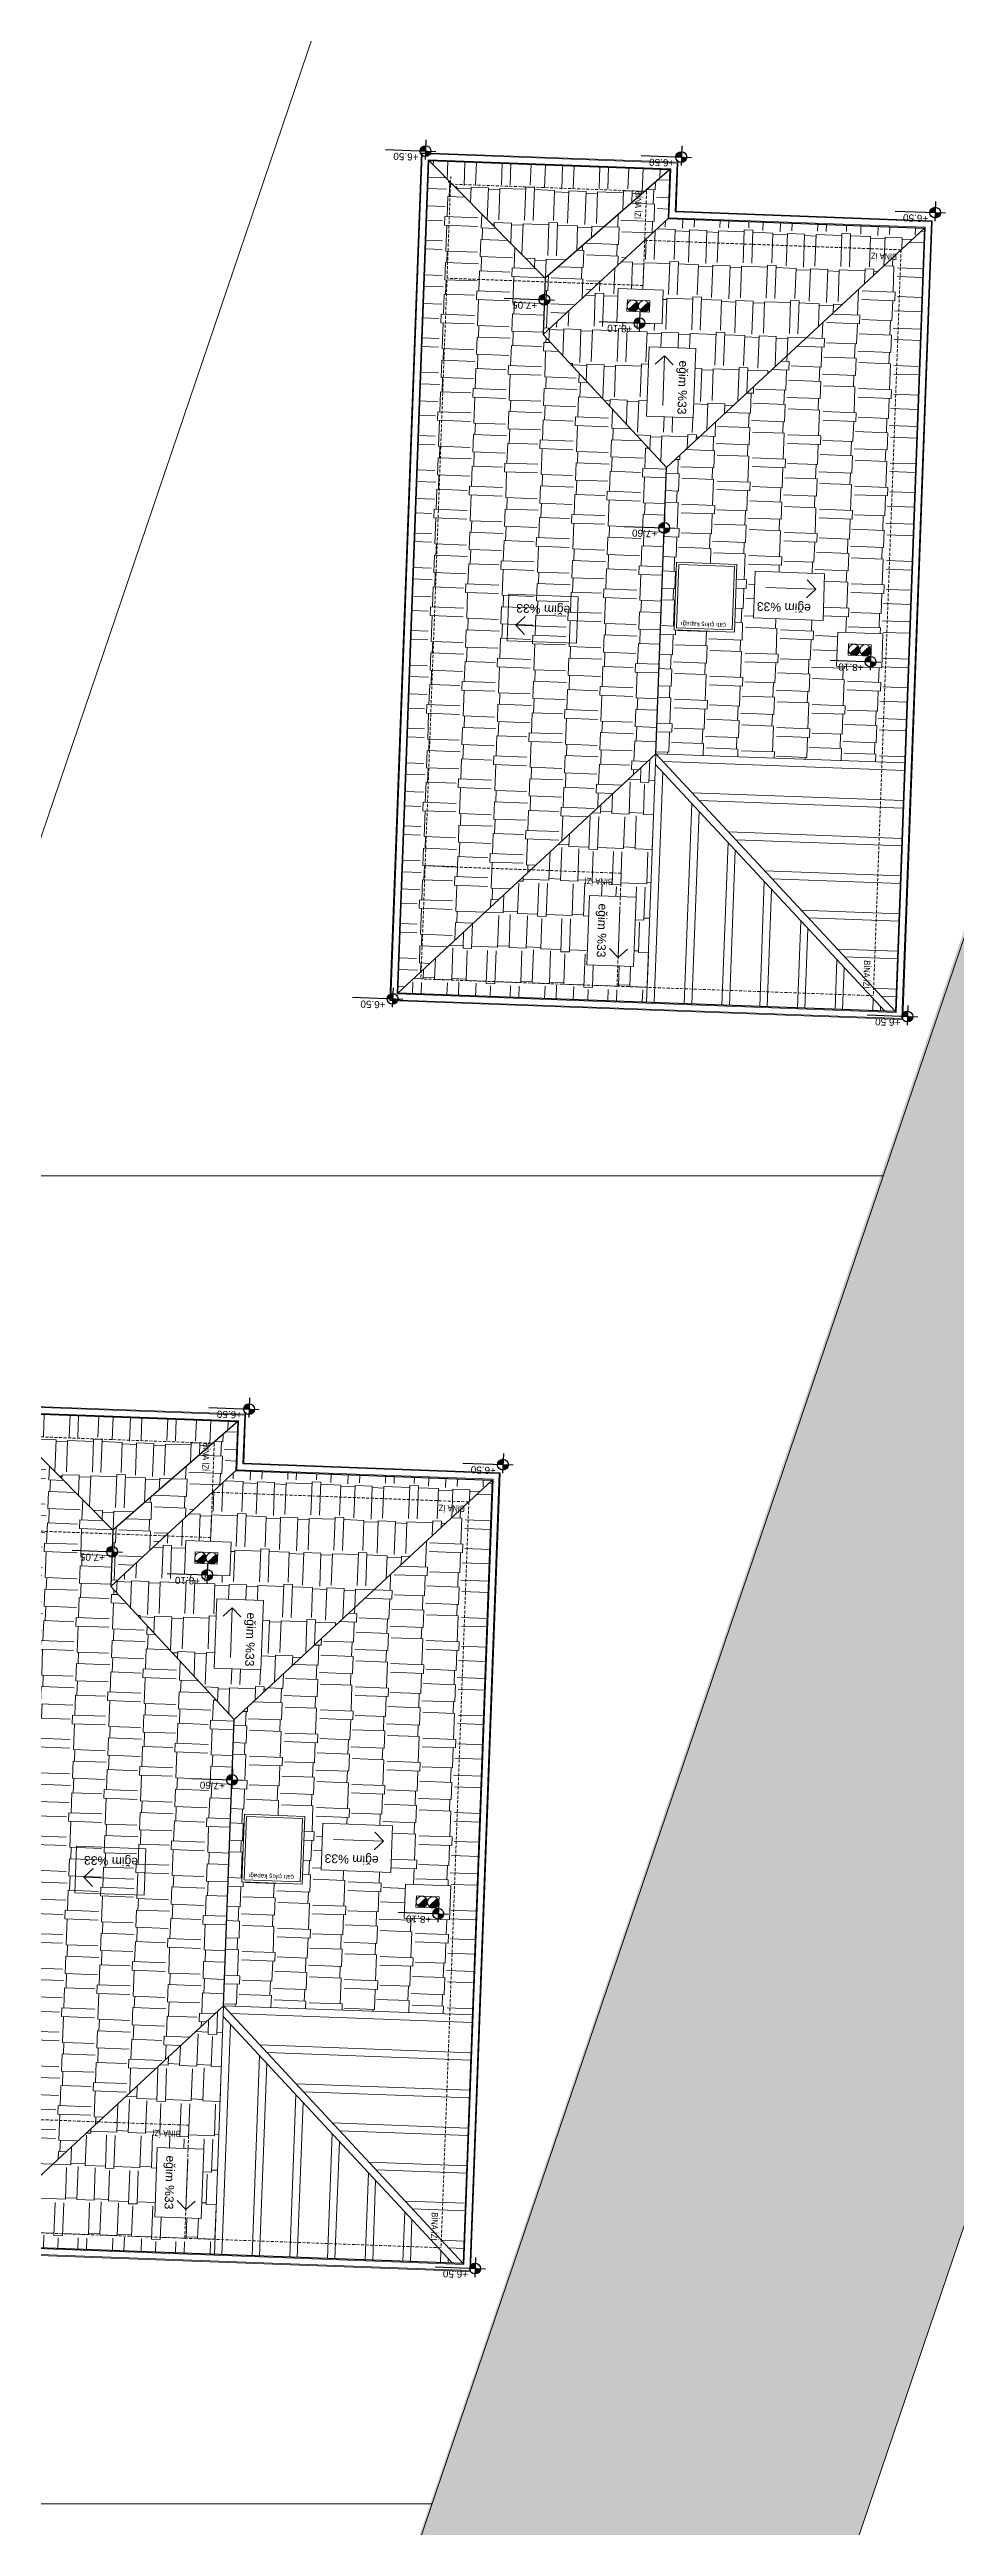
# Model space of a CAD drawing. Header units: centimetres. Extents: x 63871 to 181827, y -95930 to 42199.
# Drawn here: x 172367 to 173567, y -17737 to -14451 of the extents above; entities that cross this region are included whole.
import ezdxf
from ezdxf.enums import TextEntityAlignment as Align

# ---------------------------------------------------------------- set-up
doc = ezdxf.new("R2010")
doc.units = ezdxf.units.CM
doc.linetypes.add('11-021_500-SatisOfisi_220512$0${ Diamond }', pattern=[12, 4, -2, 2, 2, -2])
for name, color, linetype, lineweight in [('A-AREA-IDEN', 7, 'Continuous', 9), ('ARA SINIRLAR', 225, 'Continuous', 15), ('ARM_Pen_No__252', 8, 'Continuous', 18), ('Baca', 82, 'Continuous', 9), ('İz DÜŞÜMÜ', 7, '11-021_500-SatisOfisi_220512$0${ Diamond }', 18), ('OLUK', 222, 'Continuous', 15), ('TARAMA', 251, 'Continuous', 5), ('Çatı', 144, 'Continuous', 30)]:
    doc.layers.add(name, color=color, linetype=linetype, lineweight=lineweight)
doc.layers.add('KOT', color=171, linetype='Continuous')
doc.styles.add('Arial', font='Arial.ttf', dxfattribs={"height": 250})
doc.styles.add('Arial_1', font='Arial.ttf', dxfattribs={"height": 300})
doc.styles.add('MtXpl_Arial_Narrow_1', font='')
doc.styles.get('MtXpl_Arial_Narrow_1').set_extended_font_data('Arial Narrow')
pattern_1 = [(177.87319, (370320.904, 11673.527), (-98.784803, -42.082955), [22.86, -19.05, 26.67, -11.43, 34.29, -15.24]), (177.87319, (370297.99, 11672.47), (-98.784803, -42.082955), [19.05, -72.39, 15.24, -22.86]), (177.87319, (370252.477, 11678.927), (-98.784803, -42.082955), [11.43, -118.11]), (267.87319, (370320.904, 11673.527), (30.6659616, -46.8903553), [43.815, -139.065]), (267.87319, (370298.06, 11674.375), (30.6659616, -46.8903553), [42.8625, -140.0175]), (267.87319, (370279.023, 11675.082), (30.6659616, -46.8903553), [40.005, -142.875]), (267.87319, (370252.477, 11678.927), (30.6659616, -46.8903553), [43.815, -139.065]), (267.87319, (370241.055, 11679.35), (30.6659616, -46.8903553), [43.815, -139.065]), (267.87319, (370206.683, 11677.77), (30.6659616, -46.8903553), [41.91, -140.97])]
pattern_2 = [(87.87319, (370320.904, 11673.527), (-42.082955, 98.784803), [22.86, -19.05, 26.67, -11.43, 34.29, -15.24]), (87.87319, (370319.85, 11696.44), (-42.082955, 98.784803), [19.05, -72.39, 15.24, -22.86]), (87.87319, (370326.304, 11741.953), (-42.082955, 98.784803), [11.43, -118.11]), (177.87319, (370320.904, 11673.527), (-46.8903553, -30.6659616), [43.815, -139.065]), (177.87319, (370321.752, 11696.37), (-46.8903553, -30.6659616), [42.8625, -140.0175]), (177.87319, (370322.46, 11715.408), (-46.8903553, -30.6659616), [40.005, -142.875]), (177.87319, (370326.304, 11741.953), (-46.8903553, -30.6659616), [43.815, -139.065]), (177.87319, (370326.73, 11753.375), (-46.8903553, -30.6659616), [43.815, -139.065]), (177.87319, (370325.146, 11787.748), (-46.8903553, -30.6659616), [41.91, -140.97])]
pattern_3 = [(177.87319, (370893.793, 13334.107), (-98.784803, -42.082955), [22.86, -19.05, 26.67, -11.43, 34.29, -15.24]), (177.87319, (370870.878, 13333.05), (-98.784803, -42.082955), [19.05, -72.39, 15.24, -22.86]), (177.87319, (370825.366, 13339.51), (-98.784803, -42.082955), [11.43, -118.11]), (267.87319, (370893.793, 13334.107), (30.6659616, -46.8903553), [43.815, -139.065]), (267.87319, (370870.948, 13334.956), (30.6659616, -46.8903553), [42.8625, -140.0175]), (267.87319, (370851.91, 13335.662), (30.6659616, -46.8903553), [40.005, -142.875]), (267.87319, (370825.366, 13339.508), (30.6659616, -46.8903553), [43.815, -139.065]), (267.87319, (370813.944, 13339.932), (30.6659616, -46.8903553), [43.815, -139.065]), (267.87319, (370779.57, 13338.35), (30.6659616, -46.8903553), [41.91, -140.97])]
pattern_4 = [(87.87319, (370893.793, 13334.107), (-42.082955, 98.784803), [22.86, -19.05, 26.67, -11.43, 34.29, -15.24]), (87.87319, (370892.737, 13357.02), (-42.082955, 98.784803), [19.05, -72.39, 15.24, -22.86]), (87.87319, (370899.193, 13402.534), (-42.082955, 98.784803), [11.43, -118.11]), (177.87319, (370893.793, 13334.107), (-46.8903553, -30.6659616), [43.815, -139.065]), (177.87319, (370894.64, 13356.95), (-46.8903553, -30.6659616), [42.8625, -140.0175]), (177.87319, (370895.348, 13375.988), (-46.8903553, -30.6659616), [40.005, -142.875]), (177.87319, (370899.193, 13402.534), (-46.8903553, -30.6659616), [43.815, -139.065]), (177.87319, (370899.617, 13413.956), (-46.8903553, -30.6659616), [43.815, -139.065]), (177.87319, (370898.034, 13448.33), (-46.8903553, -30.6659616), [41.91, -140.97])]

# ---------------------------------------------------------------- blocks, each defined once
blk = doc.blocks.new('afadfa')
at = {"layer": 'Baca'}
h = blk.add_hatch(color=0, dxfattribs=at)
h.dxf.hatch_style = 1
h.paths.add_polyline_path([(525548.6, 4261233.8, 0.670516), (525535.8, 4261228.6, 0.199315), (525538, 4261223.2)])
h = blk.add_hatch(color=0, dxfattribs=at)
h.dxf.hatch_style = 1
h.paths.add_polyline_path([(525563.7, 4261233.8, 0.675614), (525550.8, 4261228.6, 0.202965), (525553, 4261223.2)])
for p, q in [((525538, 4261223.2), (525548.6, 4261233.8)), ((525553, 4261223.2), (525563.7, 4261233.8))]:
    blk.add_line(p, q, dxfattribs=at)
blk.add_lwpolyline([(525535.8, 4261236.1), (525565.8, 4261236), (525565.8, 4261221), (525535.8, 4261221.1)], close=True, dxfattribs=at)
for centre in [(525543.3, 4261228.6), (525558.3, 4261228.6)]:
    blk.add_circle(centre, 7.5, dxfattribs=at)

msp = doc.modelspace()

# ---------------------------------------------------------------- hatches: boundary and pattern name
at = {"layer": 'ARM_Pen_No__252'}
h = msp.add_hatch(dxfattribs=at)
h.set_pattern_fill('AR-HBONE', color=256, scale=0.51)
h.set_pattern_definition([(45, (0, -50000), (0, 73.27889), [155.448, -51.816]), (135, (36.64, -49963.36), (7e-15, 73.27889), [155.448, -51.816])])
h.paths.add_polyline_path([(175831.7, -22792.7), (175698, -25837), (170756.8, -25732.5), (171754.5, -22792.7)], flags=16)
h.paths.add_polyline_path([(172826.5, -19554.1), (175594.7, -11397.4), (175086.1, -11173.9), (170154.1, -25719.7), (167433.7, -25662.2), (167268.2, -26108.9), (178575.2, -26347.5), (178595, -25898.2), (176249, -25848.6), (176859.4, -11953.3), (176318.3, -11715.5), (176016.1, -19117.2), (175993.1, -19117.2), (175975.4, -19521.1)])
h.paths.add_polyline_path([(175975.4, -19521.1), (172826.5, -19554.1), (171829.1, -22492.9), (175844.9, -22492.9)])

# ---------------------------------------------------------------- linework, layer by layer
at = {"layer": 'ARA SINIRLAR', "color": 5}
for p, q in [((173833.2, -11140.8), (168894.4, -25693.1)), ((175090.1, -11175.6), (170154.1, -25719.7)), ((173471.4, -15945.1), (170718.2, -15945.1)), ((172873.6, -17706.7), (170147.5, -17706.7))]:
    msp.add_line(p, q, dxfattribs=at)
at = {"layer": 'ARA SINIRLAR'}
msp.add_lwpolyline([(175594.7, -11397.4), (172974.8, -19117.2)], dxfattribs=at)

# ---------------------------------------------------------------- next in the draw order: wipeouts: each hides what was drawn before it
for points in [[(173536.6, -14678.5), (173497.3, -15737.8), (172817.8, -15712.5), (172859.5, -14588.3), (173199.3, -14600.9), (173196.9, -14665.9)], [(172963.7, -16339.1), (172924.4, -17398.3), (172244.9, -17373.1), (172286.6, -16248.9), (172626.4, -16261.5), (172624, -16326.5)]]:
    msp.add_wipeout(points).dxf.layer = 'OLUK'

# ---------------------------------------------------------------- next in the draw order: hatches: boundary and pattern name
at = {"layer": 'KOT'}
h = msp.add_hatch(color=256, dxfattribs=at)
h.dxf.hatch_style = 1
h.paths.add_polyline_path([(172857.7, -14585.9, 0.009987), (172857.7, -14586.2), (172864.9, -14586.4), (172865.1, -14579, 0.414214)])
h = msp.add_hatch(color=256, dxfattribs=at)
h.dxf.hatch_style = 1
h.paths.add_polyline_path([(172864.6, -14592.9, 0.402561), (172872, -14586.3), (172864.9, -14586)])
h = msp.add_hatch(color=256, dxfattribs=at)
h.dxf.hatch_style = 1
h.paths.add_polyline_path([(173196.7, -14593.7, 0.009987), (173196.7, -14594), (173203.9, -14594.3), (173204.2, -14586.8, 0.414214)])
h = msp.add_hatch(color=256, dxfattribs=at)
h.dxf.hatch_style = 1
h.paths.add_polyline_path([(173203.6, -14600.7, 0.402561), (173211.1, -14594.1), (173203.9, -14593.9)])
h = msp.add_hatch(color=256, dxfattribs=at)
h.dxf.hatch_style = 1
h.paths.add_polyline_path([(173533.3, -14667.4, 0.009987), (173533.3, -14667.7), (173540.4, -14668), (173540.7, -14660.5, 0.414214)])
h = msp.add_hatch(color=256, dxfattribs=at)
h.dxf.hatch_style = 1
h.paths.add_polyline_path([(173540.2, -14674.4, 0.402561), (173547.6, -14667.8), (173540.4, -14667.5)])
h = msp.add_hatch(color=256, dxfattribs=at)
h.dxf.hatch_style = 1
h.paths.add_polyline_path([(173015.2, -14782.9, 0.009987), (173015.2, -14783.2), (173022.4, -14783.5), (173022.7, -14776.1, 0.414214)])
h = msp.add_hatch(color=256, dxfattribs=at)
h.dxf.hatch_style = 1
h.paths.add_polyline_path([(173022.1, -14790, 0.402561), (173029.5, -14783.3), (173022.4, -14783.1)])
h = msp.add_hatch(color=256, dxfattribs=at)
h.dxf.hatch_style = 1
h.paths.add_polyline_path([(173141.2, -14813.9, 0.009987), (173141.2, -14814.2), (173148.4, -14814.5), (173148.7, -14807, 0.414214)])
h = msp.add_hatch(color=256, dxfattribs=at)
h.dxf.hatch_style = 1
h.paths.add_polyline_path([(173148.1, -14820.9, 0.402561), (173155.6, -14814.3), (173148.4, -14814)])
h = msp.add_hatch(color=256, dxfattribs=at)
h.dxf.hatch_style = 1
h.paths.add_polyline_path([(173174.1, -15085.6, 0.009987), (173174.1, -15085.9), (173181.3, -15086.1), (173181.5, -15078.7, 0.414214)])
h = msp.add_hatch(color=256, dxfattribs=at)
h.dxf.hatch_style = 1
h.paths.add_polyline_path([(173181, -15092.6, 0.402561), (173188.4, -15086), (173181.3, -15085.7)])
h = msp.add_hatch(color=256, dxfattribs=at)
h.dxf.hatch_style = 1
h.paths.add_polyline_path([(173447.5, -15263.2, 0.009987), (173447.5, -15263.4), (173454.7, -15263.7), (173455, -15256.3, 0.414214)])
h = msp.add_hatch(color=256, dxfattribs=at)
h.dxf.hatch_style = 1
h.paths.add_polyline_path([(173454.5, -15270.2, 0.402561), (173461.9, -15263.6), (173454.7, -15263.3)])
h = msp.add_hatch(color=256, dxfattribs=at)
h.dxf.hatch_style = 1
h.paths.add_polyline_path([(172814.1, -15710.2, 0.009987), (172814.1, -15710.5), (172821.3, -15710.8), (172821.5, -15703.3, 0.414214)])
h = msp.add_hatch(color=256, dxfattribs=at)
h.dxf.hatch_style = 1
h.paths.add_polyline_path([(172821, -15717.2, 0.402561), (172828.4, -15710.6), (172821.3, -15710.3)])
h = msp.add_hatch(color=256, dxfattribs=at)
h.dxf.hatch_style = 1
h.paths.add_polyline_path([(173496.4, -15733.7, 0.009987), (173496.4, -15734), (173503.5, -15734.2), (173503.8, -15726.8, 0.414214)])
h = msp.add_hatch(color=256, dxfattribs=at)
h.dxf.hatch_style = 1
h.paths.add_polyline_path([(173503.3, -15740.7, 0.402561), (173510.7, -15734.1), (173503.5, -15733.8)])
h = msp.add_hatch(color=256, dxfattribs=at)
h.dxf.hatch_style = 1
h.paths.add_polyline_path([(172623.8, -16254.3, 0.009987), (172623.8, -16254.6), (172631, -16254.9), (172631.3, -16247.4, 0.414214)])
h = msp.add_hatch(color=256, dxfattribs=at)
h.dxf.hatch_style = 1
h.paths.add_polyline_path([(172630.8, -16261.3, 0.402561), (172638.2, -16254.7), (172631, -16254.5)])
h = msp.add_hatch(color=256, dxfattribs=at)
h.dxf.hatch_style = 1
h.paths.add_polyline_path([(172960.4, -16328, 0.009987), (172960.4, -16328.3), (172967.5, -16328.5), (172967.8, -16321.1, 0.414214)])
h = msp.add_hatch(color=256, dxfattribs=at)
h.dxf.hatch_style = 1
h.paths.add_polyline_path([(172967.3, -16335, 0.402561), (172974.7, -16328.4), (172967.5, -16328.1)])
h = msp.add_hatch(color=256, dxfattribs=at)
h.dxf.hatch_style = 1
h.paths.add_polyline_path([(172442.3, -16443.5, 0.009987), (172442.3, -16443.8), (172449.5, -16444.1), (172449.8, -16436.6, 0.414214)])
h = msp.add_hatch(color=256, dxfattribs=at)
h.dxf.hatch_style = 1
h.paths.add_polyline_path([(172449.2, -16450.5, 0.402561), (172456.7, -16443.9), (172449.5, -16443.7)])
h = msp.add_hatch(color=256, dxfattribs=at)
h.dxf.hatch_style = 1
h.paths.add_polyline_path([(172568.3, -16474.5, 0.009987), (172568.3, -16474.8), (172575.5, -16475), (172575.8, -16467.6, 0.414214)])
h = msp.add_hatch(color=256, dxfattribs=at)
h.dxf.hatch_style = 1
h.paths.add_polyline_path([(172575.3, -16481.5, 0.402561), (172582.7, -16474.9), (172575.5, -16474.6)])
h = msp.add_hatch(color=256, dxfattribs=at)
h.dxf.hatch_style = 1
h.paths.add_polyline_path([(172601.2, -16746.2, 0.009987), (172601.2, -16746.5), (172608.4, -16746.7), (172608.6, -16739.3, 0.414214)])
h = msp.add_hatch(color=256, dxfattribs=at)
h.dxf.hatch_style = 1
h.paths.add_polyline_path([(172608.1, -16753.2, 0.402561), (172615.5, -16746.6), (172608.4, -16746.3)])
h = msp.add_hatch(color=256, dxfattribs=at)
h.dxf.hatch_style = 1
h.paths.add_polyline_path([(172874.7, -16923.7, 0.009987), (172874.6, -16924), (172881.8, -16924.3), (172882.1, -16916.8, 0.414214)])
h = msp.add_hatch(color=256, dxfattribs=at)
h.dxf.hatch_style = 1
h.paths.add_polyline_path([(172881.6, -16930.7, 0.402561), (172889, -16924.1), (172881.8, -16923.9)])
h = msp.add_hatch(color=256, dxfattribs=at)
h.dxf.hatch_style = 1
h.paths.add_polyline_path([(172923.5, -17394.2, 0.009987), (172923.5, -17394.5), (172930.6, -17394.8), (172930.9, -17387.4, 0.414214)])
h = msp.add_hatch(color=256, dxfattribs=at)
h.dxf.hatch_style = 1
h.paths.add_polyline_path([(172930.4, -17401.3, 0.402561), (172937.8, -17394.6), (172930.6, -17394.4)])
at = {"layer": 'Çatı', "lineweight": 15}
h = msp.add_hatch(dxfattribs=at)
h.set_pattern_fill('AR-RSHKE', color=251, scale=0.15, angle=267.8732)
h.set_pattern_definition([(267.87319, (370893.793, 13334.107), (42.082955, -98.784803), [22.86, -19.05, 26.67, -11.43, 34.29, -15.24]), (267.87319, (370894.85, 13311.19), (42.082955, -98.784803), [19.05, -72.39, 15.24, -22.86]), (267.87319, (370888.39, 13265.68), (42.082955, -98.784803), [11.43, -118.11]), (357.87319, (370893.793, 13334.107), (46.8903553, 30.6659616), [43.815, -139.065]), (357.87319, (370892.944, 13311.263), (46.8903553, 30.6659616), [42.8625, -140.0175]), (357.87319, (370892.237, 13292.226), (46.8903553, 30.6659616), [40.005, -142.875]), (357.87319, (370888.392, 13265.68), (46.8903553, 30.6659616), [43.815, -139.065]), (357.87319, (370887.968, 13254.258), (46.8903553, 30.6659616), [43.815, -139.065]), (357.87319, (370889.55, 13219.886), (46.8903553, 30.6659616), [41.91, -140.97])])
h.paths.add_polyline_path([(173184.2, -15005.6), (173020.7, -14829.4), (173020.7, -14829.4), (173023.5, -14754.5), (172869.1, -14598.7), (172828.1, -15702.9), (173170.1, -15385.4)])
h = msp.add_hatch(dxfattribs=at)
h.set_pattern_fill('AR-RSHKE', color=251, scale=0.15, angle=177.8732)
h.set_pattern_definition(pattern_3)
h.paths.add_polyline_path([(173188.9, -14610.5), (172869.1, -14598.7), (173023.5, -14754.5)])
h.paths.add_polyline_path([(173140.7, -14636), (173139.2, -14677), (173154.4, -14677.6), (173155.9, -14636.6)], flags=24)
h = msp.add_hatch(dxfattribs=at)
h.set_pattern_fill('AR-RSHKE', color=251, scale=0.15, angle=447.8732)
h.set_pattern_definition(pattern_4)
h.paths.add_polyline_path([(173023.5, -14754.5), (173020.7, -14829.4), (173186.5, -14675.5), (173188.9, -14610.5)])
h.paths.add_polyline_path([(173140.7, -14636), (173139.2, -14677), (173154.4, -14677.6), (173155.9, -14636.6)], flags=25)
h = msp.add_hatch(dxfattribs=at)
h.set_pattern_fill('AR-RSHKE', color=251, scale=0.15, angle=177.8732)
h.set_pattern_definition(pattern_3)
h.paths.add_polyline_path([(173020.7, -14829.4), (173184.2, -15005.6), (173526.3, -14688.1), (173186.5, -14675.5)])
h.paths.add_polyline_path([(173118.4, -14813.1), (173120.1, -14768.1), (173180, -14770.3), (173178.4, -14815.3)], flags=16)
h.paths.add_polyline_path([(173131.9, -14798.5), (173132.5, -14783.5), (173162.4, -14784.7), (173161.9, -14799.7)], flags=0)
h.paths.add_polyline_path([(173132.2, -14791.1, -1), (173147.2, -14791.6, -1), (173162.2, -14792.2, -1), (173147.2, -14791.6, -1)], flags=0)
h.paths.add_polyline_path([(173161.2, -14845.5), (173223, -14847.8), (173219.6, -14939.9), (173157.8, -14937.6)], flags=16)
h.paths.add_polyline_path([(173195.1, -14860.6), (173192.3, -14937.9), (173216, -14938.7), (173218.9, -14861.5)], flags=8)
h.paths.add_polyline_path([(173492.7, -14719.6), (173451.6, -14718.1), (173451.1, -14733.3), (173492.1, -14734.9)], flags=25)
h = msp.add_hatch(dxfattribs=at)
h.set_pattern_fill('AR-RSHKE', color=251, scale=0.15, angle=447.8732)
h.set_pattern_definition(pattern_4)
h.paths.add_polyline_path([(173170.1, -15385.4), (173499.9, -15397.6), (173526.3, -14688.1), (173184.2, -15005.6)])
h.paths.add_polyline_path([(173393.9, -15146.8), (173391.7, -15208.5), (173299.6, -15205.1), (173301.9, -15143.4)], flags=16)
h.paths.add_polyline_path([(173277.7, -15134.2), (173274.3, -15224.1), (173194.4, -15221.2), (173197.7, -15131.2)], flags=16)
h.paths.add_polyline_path([(173274.6, -15137.1), (173271.4, -15221), (173197.5, -15218.3), (173200.6, -15134.3)], flags=0)
h.paths.add_polyline_path([(173411.3, -15224.3), (173471.2, -15226.5), (173469.6, -15271.5), (173409.6, -15269.2)], flags=16)
h.paths.add_polyline_path([(173425.7, -15239.8), (173455.7, -15240.9), (173455.1, -15256), (173425.2, -15254.8)], flags=0)
h.paths.add_polyline_path([(173440.4, -15247.9, -1), (173455.4, -15248.4, -1), (173440.4, -15247.9, -1), (173425.4, -15247.3, -1)], flags=0)
h.paths.add_polyline_path([(173378.8, -15180.7), (173301.6, -15177.8), (173300.7, -15201.5), (173378, -15204.4)], flags=8)
h.paths.add_polyline_path([(173265.5, -15208.7), (173201.6, -15206.3), (173201.2, -15217.8), (173265.1, -15220.2)], flags=8)
h = msp.add_hatch(dxfattribs=at)
h.set_pattern_fill('AR-RSHKE', color=251, scale=0.15, angle=357.8732)
h.set_pattern_definition([(357.87319, (370893.793, 13334.107), (98.784803, 42.082955), [22.86, -19.05, 26.67, -11.43, 34.29, -15.24]), (357.87319, (370916.708, 13335.162), (98.784803, 42.082955), [19.05, -72.39, 15.24, -22.86]), (357.87319, (370962.22, 13328.707), (98.784803, 42.082955), [11.43, -118.11]), (87.87319, (370893.793, 13334.107), (-30.6659616, 46.8903553), [43.815, -139.065]), (87.87319, (370916.637, 13333.26), (-30.6659616, 46.8903553), [42.8625, -140.0175]), (87.87319, (370935.674, 13332.552), (-30.6659616, 46.8903553), [40.005, -142.875]), (87.87319, (370962.22, 13328.707), (-30.6659616, 46.8903553), [43.815, -139.065]), (87.87319, (370973.64, 13328.282), (-30.6659616, 46.8903553), [43.815, -139.065]), (87.87319, (371008.014, 13329.865), (-30.6659616, 46.8903553), [41.91, -140.97])])
h.paths.add_polyline_path([(173170.1, -15385.4), (172828.1, -15702.9), (173157.9, -15715.1)])
h.paths.add_polyline_path([(173144, -15575.6), (173140.6, -15667.7), (173078.8, -15665.4), (173082.3, -15573.3)], flags=16)
h.paths.add_polyline_path([(173088.3, -15580.7), (173085.4, -15658), (173109.1, -15658.9), (173112, -15581.6)], flags=8)
h.paths.add_polyline_path([(173115.9, -15548.8), (173074.8, -15547.2), (173074.3, -15562.4), (173115.3, -15564)], flags=24)
h = msp.add_hatch(dxfattribs=at)
h.set_pattern_fill('AR-RSHKE', color=251, scale=0.15, angle=267.8732)
h.set_pattern_definition([(267.87319, (370320.904, 11673.527), (42.082955, -98.784803), [22.86, -19.05, 26.67, -11.43, 34.29, -15.24]), (267.87319, (370321.96, 11650.61), (42.082955, -98.784803), [19.05, -72.39, 15.24, -22.86]), (267.87319, (370315.503, 11605.1), (42.082955, -98.784803), [11.43, -118.11]), (357.87319, (370320.904, 11673.527), (46.8903553, 30.6659616), [43.815, -139.065]), (357.87319, (370320.055, 11650.682), (46.8903553, 30.6659616), [42.8625, -140.0175]), (357.87319, (370319.35, 11631.646), (46.8903553, 30.6659616), [40.005, -142.875]), (357.87319, (370315.503, 11605.1), (46.8903553, 30.6659616), [43.815, -139.065]), (357.87319, (370315.08, 11593.678), (46.8903553, 30.6659616), [43.815, -139.065]), (357.87319, (370316.662, 11559.305), (46.8903553, 30.6659616), [41.91, -140.97])])
h.paths.add_polyline_path([(172611.4, -16666.2), (172447.8, -16490), (172447.8, -16490), (172450.6, -16415.1), (172296.2, -16259.2), (172255.2, -17363.5), (172597.3, -17046)])
h = msp.add_hatch(dxfattribs=at)
h.set_pattern_fill('AR-RSHKE', color=251, scale=0.15, angle=177.8732)
h.set_pattern_definition(pattern_1)
h.paths.add_polyline_path([(172616, -16271.1), (172296.2, -16259.2), (172450.6, -16415.1)])
h.paths.add_polyline_path([(172567.8, -16296.6), (172566.3, -16337.6), (172581.5, -16338.2), (172583.1, -16297.1)], flags=24)
h = msp.add_hatch(dxfattribs=at)
h.set_pattern_fill('AR-RSHKE', color=251, scale=0.15, angle=447.8732)
h.set_pattern_definition(pattern_2)
h.paths.add_polyline_path([(172450.6, -16415.1), (172447.8, -16490), (172613.6, -16336.1), (172616, -16271.1)])
h.paths.add_polyline_path([(172567.8, -16296.6), (172566.3, -16337.6), (172581.5, -16338.2), (172583.1, -16297.1)], flags=25)
h = msp.add_hatch(dxfattribs=at)
h.set_pattern_fill('AR-RSHKE', color=251, scale=0.15, angle=177.8732)
h.set_pattern_definition(pattern_1)
h.paths.add_polyline_path([(172447.8, -16490), (172611.4, -16666.2), (172953.4, -16348.7), (172613.6, -16336.1)])
h.paths.add_polyline_path([(172545.5, -16473.6), (172547.2, -16428.7), (172607.2, -16430.9), (172605.5, -16475.9)], flags=16)
h.paths.add_polyline_path([(172559, -16459.1), (172559.6, -16444.1), (172589.5, -16445.3), (172589, -16460.3)], flags=0)
h.paths.add_polyline_path([(172559.3, -16451.6, -1), (172574.3, -16452.2, -1), (172589.3, -16452.8, -1), (172574.3, -16452.2, -1)], flags=0)
h.paths.add_polyline_path([(172588.4, -16506.1), (172650.1, -16508.4), (172646.7, -16600.5), (172584.9, -16598.2)], flags=16)
h.paths.add_polyline_path([(172622.2, -16521.2), (172619.4, -16598.4), (172643.1, -16599.3), (172646, -16522.1)], flags=8)
h.paths.add_polyline_path([(172919.8, -16380.2), (172878.7, -16378.7), (172878.2, -16393.9), (172919.2, -16395.5)], flags=25)
h = msp.add_hatch(dxfattribs=at)
h.set_pattern_fill('AR-RSHKE', color=251, scale=0.15, angle=447.8732)
h.set_pattern_definition(pattern_2)
h.paths.add_polyline_path([(172597.3, -17046), (172927, -17058.2), (172953.4, -16348.7), (172611.4, -16666.2)])
h.paths.add_polyline_path([(172821.1, -16807.4), (172818.8, -16869.1), (172726.7, -16865.7), (172729, -16803.9)], flags=16)
h.paths.add_polyline_path([(172704.8, -16794.8), (172701.4, -16884.7), (172621.5, -16881.7), (172624.8, -16791.8)], flags=16)
h.paths.add_polyline_path([(172701.7, -16797.7), (172698.6, -16881.6), (172624.6, -16878.9), (172627.7, -16794.9)], flags=0)
h.paths.add_polyline_path([(172838.4, -16884.9), (172898.4, -16887.1), (172896.7, -16932), (172836.7, -16929.8)], flags=16)
h.paths.add_polyline_path([(172852.8, -16900.3), (172882.8, -16901.5), (172882.3, -16916.6), (172852.3, -16915.4)], flags=0)
h.paths.add_polyline_path([(172867.5, -16908.5, -1), (172882.5, -16909, -1), (172867.5, -16908.5, -1), (172852.6, -16907.9, -1)], flags=0)
h.paths.add_polyline_path([(172806, -16841.3), (172728.7, -16838.4), (172727.8, -16862.1), (172805.1, -16865)], flags=8)
h.paths.add_polyline_path([(172692.6, -16869.3), (172628.7, -16866.9), (172628.3, -16878.4), (172692.2, -16880.8)], flags=8)
h = msp.add_hatch(dxfattribs=at)
h.set_pattern_fill('AR-RSHKE', color=251, scale=0.15, angle=357.8732)
h.set_pattern_definition([(357.87319, (370320.904, 11673.527), (98.784803, 42.082955), [22.86, -19.05, 26.67, -11.43, 34.29, -15.24]), (357.87319, (370343.82, 11674.58), (98.784803, 42.082955), [19.05, -72.39, 15.24, -22.86]), (357.87319, (370389.33, 11668.126), (98.784803, 42.082955), [11.43, -118.11]), (87.87319, (370320.904, 11673.527), (-30.6659616, 46.8903553), [43.815, -139.065]), (87.87319, (370343.748, 11672.678), (-30.6659616, 46.8903553), [42.8625, -140.0175]), (87.87319, (370362.785, 11671.97), (-30.6659616, 46.8903553), [40.005, -142.875]), (87.87319, (370389.33, 11668.126), (-30.6659616, 46.8903553), [43.815, -139.065]), (87.87319, (370400.753, 11667.702), (-30.6659616, 46.8903553), [43.815, -139.065]), (87.87319, (370435.125, 11669.285), (-30.6659616, 46.8903553), [41.91, -140.97])])
h.paths.add_polyline_path([(172597.3, -17046), (172255.2, -17363.5), (172585, -17375.7)])
h.paths.add_polyline_path([(172571.1, -17236.2), (172567.7, -17328.3), (172506, -17326), (172509.4, -17233.9)], flags=16)
h.paths.add_polyline_path([(172515.4, -17241.3), (172512.5, -17318.6), (172536.2, -17319.5), (172539.1, -17242.2)], flags=8)
h.paths.add_polyline_path([(172543, -17209.3), (172502, -17207.8), (172501.4, -17223), (172542.4, -17224.6)], flags=24)

# ---------------------------------------------------------------- next in the draw order: linework, layer by layer
at = {"layer": 'A-AREA-IDEN'}
for p, q in [((173181.7, -14857.4), (173169.4, -14868.8)), ((173179.3, -14923.6), (173181.7, -14857.4)), ((173181.7, -14857.4), (173193.2, -14869.7)), ((173315.8, -15164.8), (173382.1, -15167.3)), ((173382.1, -15167.3), (173369.8, -15178.7)), ((173382.1, -15167.3), (173370.6, -15154.9)), ((172984.8, -15214.9), (172997.1, -15203.5)), ((173051.1, -15217.4), (172984.8, -15214.9)), ((172984.8, -15214.9), (172996.2, -15227.2)), ((173122.6, -15589.6), (173120.1, -15655.8)), ((173120.1, -15655.8), (173108.7, -15643.5)), ((173120.1, -15655.8), (173132.4, -15644.4)), ((172608.8, -16518), (172596.5, -16529.4)), ((172606.4, -16584.2), (172608.8, -16518)), ((172608.8, -16518), (172620.3, -16530.3)), ((172809.2, -16827.8), (172797.7, -16815.5)), ((172742.9, -16825.4), (172809.2, -16827.8)), ((172809.2, -16827.8), (172796.9, -16839.3)), ((172411.9, -16875.5), (172424.2, -16864.1)), ((172478.2, -16878), (172411.9, -16875.5)), ((172411.9, -16875.5), (172423.4, -16887.8)), ((172549.7, -17250.2), (172547.2, -17316.4)), ((172547.2, -17316.4), (172535.8, -17304.1)), ((172547.2, -17316.4), (172559.5, -17305))]:
    msp.add_line(p, q, dxfattribs=at)
for points in [[(173157.8, -14937.6), (173161.2, -14845.5), (173223, -14847.8), (173219.6, -14939.9)], [(173274.3, -15224.1), (173194.4, -15221.2), (173197.7, -15131.2), (173277.7, -15134.2)], [(173271.4, -15221), (173197.5, -15218.3), (173200.6, -15134.3), (173274.6, -15137.1)], [(173301.9, -15143.4), (173393.9, -15146.8), (173391.7, -15208.5), (173299.6, -15205.1)], [(173065, -15238.8), (172972.9, -15235.4), (172975.2, -15173.6), (173067.3, -15177.1)], [(173144, -15575.6), (173140.6, -15667.7), (173078.8, -15665.4), (173082.3, -15573.3)], [(172584.9, -16598.2), (172588.4, -16506.1), (172650.1, -16508.4), (172646.7, -16600.5)], [(172701.4, -16884.7), (172621.5, -16881.7), (172624.8, -16791.8), (172704.8, -16794.8)], [(172698.6, -16881.6), (172624.6, -16878.9), (172627.7, -16794.9), (172701.7, -16797.7)], [(172729, -16803.9), (172821.1, -16807.4), (172818.8, -16869.1), (172726.7, -16865.7)], [(172492.1, -16899.4), (172400.1, -16896), (172402.3, -16834.2), (172494.4, -16837.6)], [(172571.1, -17236.2), (172567.7, -17328.3), (172506, -17326), (172509.4, -17233.9)]]:
    msp.add_lwpolyline(points, close=True, dxfattribs=at)
at = {"layer": 'Baca'}
for points in [[(173180, -14770.3), (173120.1, -14768.1), (173118.4, -14813.1), (173178.4, -14815.3)], [(173471.2, -15226.5), (173411.3, -15224.3), (173409.6, -15269.2), (173469.6, -15271.5)], [(172607.2, -16430.9), (172547.2, -16428.7), (172545.5, -16473.6), (172605.5, -16475.9)], [(172898.4, -16887.1), (172838.4, -16884.9), (172836.7, -16929.8), (172896.7, -16932)]]:
    msp.add_lwpolyline(points, close=True, dxfattribs=at)
at = {"layer": 'İz DÜŞÜMÜ'}
for p, q in [((172864.4, -15534.1), (172858.8, -15684)), ((173118.7, -15693.7), (172858.8, -15684)), ((172545.8, -17354.3), (172286, -17344.6))]:
    msp.add_line(p, q, dxfattribs=at)
for points in [[(173155.4, -14704.4), (173153.2, -14764.3), (172893.4, -14754.7), (172898, -14629.8), (173157.8, -14639.4), (173155.4, -14704.4), (173495.2, -14717), (173458.4, -15706.3), (173118.7, -15693.7), (173124.2, -15543.8), (172864.4, -15534.1), (172898.4, -14619.8)], [(172582.5, -16364.9), (172580.3, -16424.9), (172320.5, -16415.3), (172325.1, -16290.3), (172584.9, -16300), (172582.5, -16364.9), (172922.3, -16377.6), (172885.5, -17366.9), (172545.8, -17354.3), (172551.3, -17204.4), (172291.5, -17194.7), (172325.5, -16280.3)]]:
    msp.add_lwpolyline(points, dxfattribs=at)
at = {"layer": 'KOT'}
for p, q in [((172878.5, -14586.9), (172811.7, -14584.5)), ((172865.4, -14571.3), (172864.4, -14597.4)), ((173204.4, -14579.2), (173203.5, -14605.3)), ((173217.5, -14594.8), (173150.7, -14592.3)), ((173554.1, -14668.5), (173487.3, -14666)), ((173541, -14652.9), (173540, -14678.9)), ((173036, -14784), (172969.2, -14781.5)), ((173022.9, -14768.4), (173022, -14794.5)), ((173162, -14815), (173095.2, -14812.5)), ((173148.9, -14799.4), (173148, -14825.4)), ((173181.8, -15071.1), (173180.8, -15097.1)), ((173194.9, -15086.7), (173128.1, -15084.2)), ((173468.3, -15264.2), (173401.6, -15261.7)), ((173455.3, -15248.6), (173454.3, -15274.7)), ((172821.8, -15695.7), (172820.8, -15721.7)), ((172834.9, -15711.3), (172768.1, -15708.8)), ((173517.2, -15734.7), (173450.4, -15732.2)), ((173504.1, -15719.1), (173503.1, -15745.2)), ((172644.6, -16255.4), (172577.9, -16252.9)), ((172631.6, -16239.8), (172630.6, -16265.8)), ((172981.2, -16329), (172914.4, -16326.6)), ((172968.1, -16313.5), (172967.1, -16339.5)), ((172463.1, -16444.6), (172396.4, -16442.1)), ((172450, -16429), (172449.1, -16455.1)), ((172589.1, -16475.5), (172522.4, -16473.1)), ((172576.1, -16460), (172575.1, -16486)), ((172622, -16747.2), (172555.2, -16744.8)), ((172608.9, -16731.7), (172608, -16757.7)), ((172882.4, -16909.2), (172881.4, -16935.3)), ((172895.4, -16924.8), (172828.7, -16922.3)), ((172944.3, -17395.3), (172877.5, -17392.8)), ((172931.2, -17379.7), (172930.2, -17405.8))]:
    msp.add_line(p, q, dxfattribs=at)
for centre in [(172864.9, -14586.1), (173203.9, -14594), (173540.4, -14667.7), (173022.4, -14783.2), (173148.4, -14814.2), (173181.3, -15085.9), (173454.7, -15263.4), (172821.3, -15710.5), (173503.5, -15733.9), (172631, -16254.6), (172967.5, -16328.3), (172449.5, -16443.8), (172575.5, -16474.7), (172608.4, -16746.4), (172881.8, -16924), (172930.6, -17394.5)]:
    msp.add_circle(centre, 7.17, dxfattribs=at)
at = {"layer": 'OLUK'}
for points in [[(173199.3, -14600.9), (173196.9, -14665.9), (173536.6, -14678.5), (173497.3, -15737.8), (172817.8, -15712.5), (172859.5, -14588.3)], [(173198.2, -14601.9), (173195.8, -14666.8), (173535.6, -14679.5), (173496.3, -15736.7), (172818.8, -15711.6), (172860.5, -14589.3)], [(173189.9, -14609.6), (173187.5, -14674.5), (173527.3, -14687.1), (173488.6, -15728.4), (172827.1, -15703.9), (172868.2, -14597.6)], [(172626.4, -16261.5), (172624, -16326.5), (172963.7, -16339.1), (172924.4, -17398.3), (172244.9, -17373.1), (172286.6, -16248.9)], [(172625.4, -16262.5), (172622.9, -16327.4), (172962.7, -16340), (172923.4, -17397.3), (172245.9, -17372.1), (172287.6, -16249.9)], [(172617.1, -16270.2), (172614.6, -16335.1), (172954.4, -16347.7), (172915.7, -17389), (172254.2, -17364.4), (172295.3, -16258.2)]]:
    msp.add_lwpolyline(points, close=True, dxfattribs=at)
at = {"layer": 'TARAMA'}
for p, q in [((173170.1, -15385.4), (173157.9, -15715.1)), ((173473.5, -15726.9), (173169.6, -15399.5)), ((173170.1, -15385.4), (173487.7, -15727.4)), ((173170.1, -15385.4), (173499.9, -15397.6)), ((173179.8, -15395.7), (173499.5, -15407.6)), ((173179.2, -15409.9), (173167.9, -15715.5)), ((173218.3, -15437.2), (173498.1, -15447.6)), ((173217.7, -15451.3), (173207.9, -15717)), ((173227.4, -15461.7), (173217.9, -15717.4)), ((173227.9, -15447.6), (173497.7, -15457.6)), ((173265.8, -15503.1), (173257.8, -15718.9)), ((173266.4, -15489), (173496.2, -15497.6)), ((173276, -15499.4), (173495.8, -15507.5)), ((173275.5, -15513.5), (173267.8, -15719.2)), ((173313.9, -15555), (173307.8, -15720.7)), ((173314.5, -15540.8), (173494.3, -15547.5)), ((173323.6, -15565.3), (173317.8, -15721.1)), ((173324.1, -15551.2), (173494, -15557.5)), ((173362.6, -15592.7), (173492.5, -15597.5)), ((173372.2, -15603), (173492.1, -15607.5)), ((173362.1, -15606.8), (173357.8, -15722.6)), ((173371.7, -15617.2), (173367.8, -15722.9)), ((173410.2, -15658.6), (173407.7, -15724.4)), ((173410.7, -15644.5), (173490.6, -15647.4)), ((173419.8, -15669), (173417.7, -15724.8)), ((173420.3, -15654.8), (173490.3, -15657.4)), ((173458.8, -15696.3), (173488.8, -15697.4)), ((173458.3, -15710.4), (173457.7, -15726.3)), ((173467.9, -15720.8), (173467.7, -15726.7)), ((173468.4, -15706.7), (173488.4, -15707.4)), ((172597.3, -17046), (172585, -17375.7)), ((172597.3, -17046), (172914.8, -17388)), ((172597.3, -17046), (172927, -17058.2)), ((172606.4, -17070.5), (172595, -17376.1)), ((172900.6, -17387.4), (172596.7, -17060.1)), ((172606.9, -17056.3), (172926.7, -17068.2)), ((172644.8, -17111.9), (172635, -17377.6)), ((172645.4, -17097.8), (172925.2, -17108.2)), ((172655, -17108.1), (172924.8, -17118.2)), ((172654.5, -17122.3), (172645, -17378)), ((172692.9, -17163.7), (172684.9, -17379.4)), ((172693.5, -17149.6), (172923.3, -17158.1)), ((172702.6, -17174.1), (172694.9, -17379.8)), ((172703.1, -17160), (172922.9, -17168.1)), ((172741.6, -17201.4), (172921.5, -17208.1)), ((172751.2, -17211.8), (172921.1, -17218.1)), ((172741.1, -17215.6), (172734.9, -17381.3)), ((172750.7, -17225.9), (172744.9, -17381.7)), ((172789.2, -17267.4), (172784.9, -17383.1)), ((172789.7, -17253.2), (172919.6, -17258.1)), ((172798.8, -17277.7), (172794.9, -17383.5)), ((172799.3, -17263.6), (172919.2, -17268.1)), ((172837.8, -17305.1), (172917.7, -17308)), ((172837.3, -17319.2), (172834.8, -17385)), ((172846.9, -17329.6), (172844.8, -17385.4)), ((172847.4, -17315.4), (172917.4, -17318)), ((172885.4, -17371), (172884.8, -17386.9)), ((172885.9, -17356.9), (172915.9, -17358)), ((172895.5, -17367.2), (172915.5, -17368)), ((172895, -17381.4), (172894.8, -17387.2))]:
    msp.add_line(p, q, dxfattribs=at)
at = {"layer": 'Çatı'}
for p, q in [((173023.5, -14754.5), (172869.1, -14598.7)), ((173188.9, -14610.5), (173023.5, -14754.5)), ((173020.7, -14829.4), (173186.5, -14675.5)), ((173184.2, -15005.6), (173526.3, -14688.1)), ((173023.5, -14754.5), (173020.7, -14829.4)), ((173184.2, -15005.6), (173020.7, -14829.4)), ((173170.1, -15385.4), (173184.2, -15005.6)), ((173170.1, -15385.4), (172828.1, -15702.9)), ((173487.7, -15727.4), (173170.1, -15385.4)), ((172450.6, -16415.1), (172296.2, -16259.2)), ((172616, -16271.1), (172450.6, -16415.1)), ((172447.8, -16490), (172613.6, -16336.1)), ((172611.4, -16666.2), (172953.4, -16348.7)), ((172450.6, -16415.1), (172447.8, -16490)), ((172611.4, -16666.2), (172447.8, -16490)), ((172597.3, -17046), (172611.4, -16666.2)), ((172597.3, -17046), (172255.2, -17363.5)), ((172914.8, -17388), (172597.3, -17046))]:
    msp.add_line(p, q, dxfattribs=at)
for points in [[(173188.9, -14610.5), (173186.5, -14675.5), (173526.3, -14688.1), (173487.7, -15727.4), (172828.1, -15702.9), (172869.1, -14598.7)], [(172616, -16271.1), (172613.6, -16336.1), (172953.4, -16348.7), (172914.8, -17388), (172255.2, -17363.5), (172296.2, -16259.2)]]:
    msp.add_lwpolyline(points, close=True, dxfattribs=at)

# ---------------------------------------------------------------- next in the draw order: block references
at = {"layer": 'Baca', "rotation": 177.8731895439683}
for p in [(856475.7, 4223997.7), (856769, 4223541.4), (855902.8, 4222337.1), (856196.1, 4221880.8)]:
    msp.add_blockref('afadfa', p, dxfattribs=at)

# ---------------------------------------------------------------- next in the draw order: texts
at = {"style": 'MtXpl_Arial_Narrow_1'}
for rotation, p in [(267.8302, (173143.2, -14638.6)), (177.8302, (173490, -14722.1)), (177.8302, (173113.3, -15551.2)), (267.8302, (173446.2, -15659.1)), (267.8302, (172570.3, -16299.2)), (177.8302, (172917.2, -16382.7)), (177.8302, (172540.4, -17211.8)), (267.8302, (172873.3, -17319.7))]:
    msp.add_text('BİNA İZİ', height=8.32, rotation=rotation, dxfattribs=at).set_placement(p)
at = {"layer": 'A-AREA-IDEN', "style": 'Arial_1'}
for p in [(173233.4, -15211.2), (172660.5, -16871.7)]:
    msp.add_text('çatı çıkış kapağı', height=5.953, rotation=177.8732, dxfattribs=at).set_placement(p, align=Align.CENTER)
at = {"layer": 'A-AREA-IDEN', "char_height": 11.52, "width": 136.287, "attachment_point": 2, "line_spacing_factor": 0.941778, "style": 'Arial'}
for insert, rotation in [((173211.5, -14899.8), 267.8732), ((173020.7, -15199.4), 177.8732), ((173339.6, -15197), 177.8732), ((173104.6, -15620), 267.8732), ((172638.6, -16560.4), 267.8732), ((172447.8, -16860), 177.8732), ((172766.7, -16857.6), 177.8732), ((172531.7, -17280.5), 267.8732)]:
    msp.add_mtext('eğim %33', dxfattribs=dict(at, insert=insert, rotation=rotation))
at = {"layer": 'KOT', "char_height": 9.45, "width": 57.696, "attachment_point": 2, "rotation": 177.8732, "line_spacing_factor": 0.941778, "style": 'Arial_1'}
for s, insert in [('+6.50', (172838.7, -14598.3)), ('+6.50', (173177.7, -14606.1)), ('+6.50', (173514.2, -14679.8)), ('+7.05', (172996.2, -14795.3)), ('+8.10', (173122.2, -14826.3)), ('+7.60', (173155.1, -15098)), ('+8.10', (173428.5, -15275.5)), ('+6.50', (172795.1, -15722.6)), ('+6.50', (173477.3, -15746.1)), ('+6.50', (172604.8, -16266.7)), ('+6.50', (172941.3, -16340.4)), ('+7.05', (172423.3, -16455.9)), ('+8.10', (172549.3, -16486.9)), ('+7.60', (172582.2, -16758.6)), ('+8.10', (172855.6, -16936.1)), ('+6.50', (172904.4, -17406.6))]:
    msp.add_mtext(s, dxfattribs=dict(at, insert=insert))

doc.saveas('drawing.dxf')
